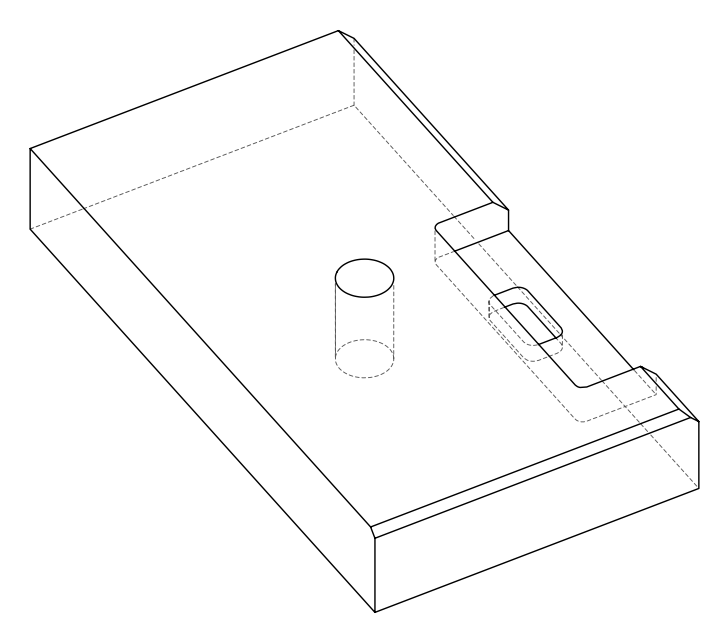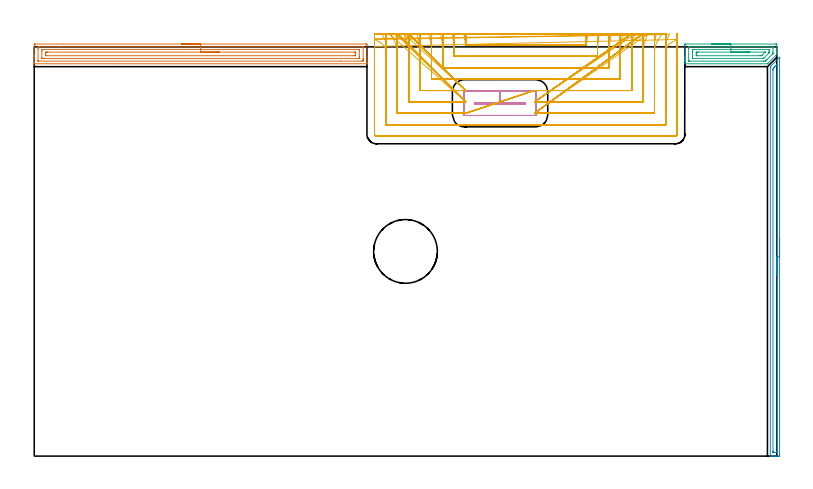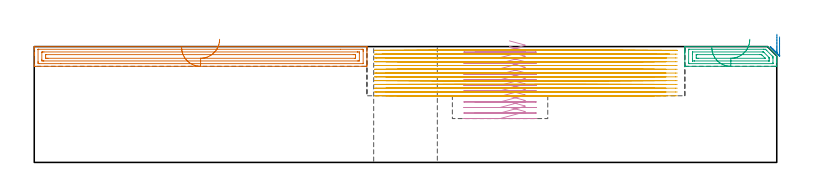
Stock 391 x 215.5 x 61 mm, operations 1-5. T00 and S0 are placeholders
(PLAN: 6 operations, 3 tool changes, 97.4 min)
(1 AREA_MILL | FG_CHAMFER_SURFACE | UGT0205_001 | 5.84 min | 9815 mm3)
(2 AREA_MILL_1 | FG_CHAMFER_SURFACE_1 | UGT0205_001 | 3.51 min | 2549 mm3)
(3 AREA_MILL_2 | FG_CHAMFER_SURFACE_2 | UGT0205_001 | 1.75 min | 2866 mm3)
(4 MILL_RECTANGULAR_POCKET | POCKET_RECTANGULAR_STRAIGHT | UGT0201_130 | Follow Part, ap 3, ae 75% | 5.43 min | 45859 mm3)
(5 MILL_SLOT | SLOT_PARTIAL_RECTANGULAR | NXT0201_009 | Follow Part, ap 2, ae 75% | 79.18 min | 188894 mm3)
(6 MILL_THROUGH_HOLE_FROM_SOLID_MATERIAL | STEP1HOLE | UGT0201_018 | Circular | 1.73 min | 53775 mm3)
(TOOL UGT0205_001 | Chamfer Mill 20 x 3 x 45 deg. | D20 FL50 Z2)
(TOOL UGT0201_130 | Carbide End Mill 12.0 | D12 FL15 Z4)
(TOOL NXT0201_009 | ENDMILL 8mm [2P460-0800-NA 1630] | D8 FL26 Z6)
(TOOL UGT0201_018 | End mill 30 mm | D30 FL50 Z4)
(OP 1 AREA_MILL)
G17 G21 G94 G90
T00 M6
G54
G17 G0 G90 X77.6 Y217. S1061 M3
G43 Z71. H0
Z60.6
G94 G1 X77.638 Z59.728 F250.
X77.752 Z58.864
X77.941 Z58.012
X78.203 Z57.18
X78.537 Z56.374
X78.94 Z55.6
X79.408 Z54.864
X79.94 Z54.172
X80.529 Z53.529
X81.172 Z52.94
X81.864 Z52.408
X82.6 Z51.94
X83.374 Z51.537
X84.18 Z51.203
X85.012 Z50.941
X85.864 Z50.752
X86.728 Z50.638
X87.6 Z50.6
X174.597 Y216.999 Z50.601
X174.981 Y216.997 Z50.602
X175.19 Y216.992 Z50.605
X175.195 Y216.62 Z50.977
X175.2 Y216.028 Z51.57
Y210.485 Z57.109
Y209.041 Z58.556
Y207.856 Z59.738
Y207.24 Z60.359
Y206.867 Z60.732
X175.198 Y206.732 Z60.861
X175.19 Y206.602 Z60.988
X175.043 Y206.6 Z61.
X0.157
X0.01 Y206.602 Z60.988
X0.002 Y206.732 Z60.861
X0. Y206.867 Z60.732
Y207.24 Z60.359
Y207.856 Z59.738
Y209.917 Z57.68
Y210.485 Z57.109
Y211.078 Z56.518
Y216.336 Z51.261
X0.003 Y216.62 Z50.977
X0.01 Y216.992 Z50.605
X0.219 Y216.997 Z50.602
X0.603 Y217. Z50.6
X87.6
Y215.586 Z52.014
X172.812 Y215.585 Z52.015
X172.975 Y215.584 Z52.016
X173.157 Y215.579 Z52.021
X173.191 Y215.576 Z52.024
X173.195 Y215.551 Z52.049
X173.197 Y215.524 Z52.076
X173.2 Y215.363 Z52.237
Y209.229 Z58.371
X173.196 Y208.733 Z58.867
X173.191 Y208.361 Z59.239
X173.169 Y208.021 Z59.579
X172.812 Y208.016 Z59.584
X172.651 Y208.015 Z59.585
X161.219 Y208.014 Z59.586
X2.388 Y208.015 Z59.585
X2.225 Y208.016 Z59.584
X2.044 Y208.021 Z59.579
X2.009 Y208.024 Z59.576
X2.005 Y208.049 Z59.551
X2.003 Y208.076 Z59.524
X2. Y208.237 Z59.363
Y214.371 Z53.229
X2.004 Y214.867 Z52.733
X2.009 Y215.239 Z52.361
X2.031 Y215.579 Z52.021
X2.388 Y215.583 Z52.017
X2.549 Y215.585 Z52.015
X13.96 Y215.586 Z52.014
X87.6
Y214.172 Z53.428
X170.136 Y214.171 Z53.429
X170.848 Y214.168 Z53.432
X171.028 Y214.164 Z53.436
X171.19 Y214.153 Z53.447
X171.195 Y213.991 Z53.609
X171.199 Y213.823 Z53.777
X171.2 Y210.317 Z57.283
X171.195 Y209.609 Z57.991
X171.193 Y209.447 Z58.153
X171.028 Y209.435 Z58.165
X170.318 Y209.43 Z58.17
X170.136 Y209.429 Z58.171
X5.064
X4.352 Y209.432 Z58.168
X4.172 Y209.435 Z58.165
X4.01 Y209.447 Z58.153
X4.005 Y209.609 Z57.991
X4.001 Y209.777 Z57.823
X4. Y213.283 Z54.317
X4.005 Y213.991 Z53.609
X4.007 Y214.153 Z53.447
X4.172 Y214.165 Z53.435
X4.882 Y214.17 Z53.43
X5.064 Y214.171 Z53.429
X87.6 Y214.172 Z53.428
Y212.757 Z54.843
X168.715
X169.072 Y212.753 Z54.847
X169.137 Y212.75 Z54.85
X169.19 Y212.74 Z54.86
X169.2 Y212.238 Z55.362
Y211.404 Z56.196
X169.199 Y211.362 Z56.238
X169.191 Y210.945 Z56.655
X169.187 Y210.849 Z56.751
X169.056 Y210.846 Z56.754
X168.878 Y210.844 Z56.756
X168.351 Y210.843 Z56.757
X167.987
X6.484
X6.129 Y210.847 Z56.753
X6.063 Y210.85 Z56.75
X6.01 Y210.86 Z56.74
X6. Y211.362 Z56.238
Y212.195 Z55.405
X6.001 Y212.238 Z55.362
X6.009 Y212.655 Z54.945
X6.013 Y212.75 Z54.85
X6.144 Y212.754 Z54.846
X6.322 Y212.756 Z54.844
X6.849 Y212.757 Z54.843
X7.213
X87.6
X88.472 Z54.881
X89.336 Z54.995
X90.188 Z55.183
X91.02 Z55.446
X91.826 Z55.78
X92.6 Z56.182
X93.336 Z56.651
X94.028 Z57.182
X94.671 Z57.772
X95.26 Z58.415
X95.792 Z59.107
X96.26 Z59.843
X96.663 Z60.616
X96.997 Z61.422
X97.259 Z62.254
X97.448 Z63.106
X97.562 Z63.971
X97.6 Z64.843
G0 Z71.
M5
M2
(OP 2 AREA_MILL_1)
G17 G21 G94 G90
T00 M6
G54
G17 G0 G90 X392.5 Y115. S1061 M3
G43 Z71. H0
Z66.1
G94 G1 Y114.962 Z65.228 F250.
Y114.848 Z64.364
Y114.659 Z63.512
Y114.397 Z62.68
Y114.063 Z61.874
Y113.66 Z61.1
Y113.192 Z60.364
Y112.661 Z59.672
Y112.071 Z59.029
Y111.428 Z58.44
Y110.736 Z57.909
Y110. Z57.44
Y109.226 Z57.037
Y108.42 Z56.703
Y107.588 Z56.441
Y106.737 Z56.252
Y105.872 Z56.138
Y105. Z56.1
X392.499 Y0.603 Z56.101
X392.497 Y0.321
X392.493 Y0.01 Z56.102
X392.223 Y0. Z56.373
X391.941 Z56.655
X391.354 Z57.241
X390.79 Z57.807
X390.484 Z58.112
X389.921 Z58.676
X389.615 Z58.98
X389.004 Z59.595
X388.489 Z60.111
X387.877 Z60.722
X387.795 Z60.804
X387.697 Y0.001 Z60.895
X387.654 Y0.004 Z60.937
X387.602 Y0.01 Z60.988
X387.6 Y0.157 Z61.
Y204.936
X387.603 Y205.095 Z60.989
X387.664 Y205.162 Z60.933
X387.871 Y205.371 Z60.729
X392.382 Y209.884 Z56.214
X392.462 Y209.966 Z56.129
X392.491 Y209.984 Z56.099
X392.493 Y209.982 Z56.098
X392.496 Y209.971 Z56.096
X392.498 Y209.914 Z56.098
X392.499 Y209.843 Z56.099
X392.5 Y209.682 Z56.1
Y105.
X391.086 Z57.514
X391.085 Y2.663 Z57.515
X391.084 Y2.388 Z57.516
X391.08 Y2.079 Z57.52
X391.079 Y2.012 Z57.521
X390.988 Y2.007 Z57.612
X390.86 Y2.002 Z57.74
X389.615 Y2. Z58.985
X389.122 Y2.002 Z59.478
X389.037 Y2.008 Z59.563
X389.022 Y2.01 Z59.578
X389.02 Y2.038 Z59.58
X389.016 Y2.11 Z59.584
X389.015 Y2.388 Z59.585
Y203.151
X389.018 Y203.764 Z59.582
X389.021 Y204.043 Z59.579
X389.314 Y204.353 Z59.286
X389.615 Y204.664 Z58.985
X389.749 Y204.799 Z58.851
X389.885 Y204.936 Z58.715
X390.629 Y205.68 Z57.971
X390.778 Y205.828 Z57.822
X390.881 Y205.929 Z57.719
X391.075 Y206.114 Z57.525
X391.079 Y206.115 Z57.521
X391.082 Y206.107 Z57.518
X391.085 Y205.828 Z57.515
Y205.621
X391.086 Y105. Z57.514
Y104.129 Z57.552
Y103.264 Z57.666
Y102.412 Z57.855
Y101.58 Z58.117
Y100.774 Z58.451
Y100. Z58.854
Y99.264 Z59.323
Y98.572 Z59.854
Y97.929 Z60.443
Y97.34 Z61.086
Y96.809 Z61.779
Y96.34 Z62.514
Y95.937 Z63.288
Y95.603 Z64.094
Y95.341 Z64.926
Y95.152 Z65.778
Y95.038 Z66.643
Y95. Z67.514
G0 Z71.
M5
M2
(OP 3 AREA_MILL_2)
G17 G21 G94 G90
T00 M6
G54
G17 G0 G90 X356.8 Y217. S1061 M3
G43 Z71. H0
Z60.6
G94 G1 X356.838 Z59.728 F250.
X356.952 Z58.863
X357.141 Z58.012
X357.403 Z57.18
X357.737 Z56.374
X358.14 Z55.6
X358.608 Z54.864
X359.14 Z54.172
X359.729 Z53.529
X360.372 Z52.94
X361.064 Z52.408
X361.8 Z51.94
X362.574 Z51.537
X363.38 Z51.203
X364.212 Z50.941
X365.064 Z50.752
X365.928 Z50.638
X366.8 Z50.6
X390.414
X390.796 Y216.996 Z50.601
X390.99 Y216.991 Z50.604
X391. Y216.62 Z50.975
Y214.867 Z52.726
Y214.268 Z53.329
Y213.991 Z53.605
Y213.391 Z54.205
Y213.115 Z54.481
Y212.561 Z55.038
Y211.915 Z55.684
X390.999 Y211.674 Z55.921
X390.99 Y211.488 Z56.108
X390.868 Y211.368 Z56.231
X386.404 Y206.903 Z60.695
X386.191 Y206.691 Z60.906
X386.095 Y206.603 Z60.989
X385.958 Y206.6 Z61.
X342.741
X342.61 Y206.602 Z60.989
X342.602 Y206.718 Z60.874
X342.6 Y206.84 Z60.759
Y207.856 Z59.743
Y208.179 Z59.42
Y208.733 Z58.863
Y209.01 Z58.587
Y209.609 Z57.988
Y209.886 Z57.711
Y210.485 Z57.109
Y216.32 Z51.277
X342.603 Y216.62 Z50.977
X342.61 Y216.992 Z50.605
X342.803 Y216.996 Z50.602
X343.186 Y217. Z50.6
X366.8
Y215.586 Z52.014
X388.632 Y215.585 Z52.015
X388.794 Y215.584 Z52.016
X388.965 Y215.579 Z52.021
X388.991 Y215.571 Z52.029
X388.996 Y215.55 Z52.05
X388.998 Y215.527 Z52.073
X389. Y215.381 Z52.219
Y214.867 Z52.733
Y212.752 Z54.848
X388.997 Y212.238 Z55.362
X388.994 Y212.057 Z55.543
X388.99 Y211.968 Z55.632
X388.957 Y211.918 Z55.682
X388.632 Y211.582 Z56.018
X385.783 Y208.733 Z58.867
X385.427 Y208.379 Z59.221
X385.067 Y208.024 Z59.576
X384.901 Y208.02 Z59.58
X384.176 Y208.015 Z59.585
X384.016 Y208.014 Z59.586
X344.968 Y208.015 Z59.585
X344.806 Y208.016 Z59.584
X344.635 Y208.021 Z59.579
X344.609 Y208.029 Z59.571
X344.604 Y208.05 Z59.55
X344.602 Y208.073 Z59.527
X344.6 Y208.219 Z59.381
X344.601 Y214.867 Z52.733
X344.603 Y215.227 Z52.373
X344.613 Y215.579 Z52.021
X344.968 Y215.584 Z52.016
X345.13 Y215.585 Z52.015
X366.8 Y215.586 Z52.014
Y214.172 Z53.428
X386.849 Y214.171 Z53.429
X386.911 Y214.17 Z53.43
X386.959 Y214.168 Z53.432
X386.984 Y214.165 Z53.435
X386.99 Y214.138 Z53.462
X386.996 Y213.991 Z53.609
X386.999 Y213.843 Z53.757
X387. Y213.115 Z54.485
Y212.967 Z54.633
X386.997 Y212.818 Z54.782
X386.99 Y212.522 Z55.078
X386.978 Y212.389 Z55.211
X386.942 Y212.348 Z55.252
X386.849 Y212.249 Z55.351
X384.21 Y209.609 Z57.991
X384.176 Y209.575 Z58.025
X384.077 Y209.483 Z58.117
X384.035 Y209.446 Z58.154
X383.997 Y209.435 Z58.165
X383.822 Y209.432 Z58.168
X383.468 Y209.429 Z58.171
X346.751
X346.689 Y209.43 Z58.17
X346.641 Y209.432 Z58.168
X346.616 Y209.435 Z58.165
X346.61 Y209.462 Z58.138
X346.604 Y209.609 Z57.991
X346.601 Y209.757 Z57.843
X346.6 Y210.485 Z57.115
Y213.263 Z54.337
X346.604 Y213.991 Z53.609
X346.607 Y214.132 Z53.468
X346.621 Y214.165 Z53.435
X346.659 Y214.167 Z53.433
X346.751 Y214.169 Z53.431
X347.458 Y214.172 Z53.428
X347.642
X366.8
Y212.757 Z54.843
X384.721
X384.806 Y212.756 Z54.844
X384.859 Y212.753 Z54.847
X384.887 Y212.751 Z54.849
X384.879 Y212.739 Z54.861
X384.818 Y212.672 Z54.928
X384.725 Y212.575 Z55.025
X383.4 Y211.249 Z56.351
X383.285 Y211.135 Z56.465
X383.061 Y210.918 Z56.682
X382.999 Y210.86 Z56.74
X382.915 Y210.849 Z56.751
X382.394 Y210.845 Z56.755
X382.03 Y210.843 Z56.757
X349.06
X348.715 Y210.845 Z56.755
X348.646 Y210.847 Z56.753
X348.62 Y210.849 Z56.751
X348.61 Y210.873 Z56.727
X348.607 Y210.957 Z56.643
X348.6 Y211.295 Z56.305
X348.601 Y212.238 Z55.362
X348.607 Y212.643 Z54.957
X348.61 Y212.738 Z54.862
X348.721 Y212.75 Z54.85
X348.9 Y212.753 Z54.847
X349.424 Y212.756 Z54.844
X349.787 Y212.757 Z54.843
X366.8
X367.672 Z54.881
X368.536 Z54.995
X369.388 Z55.183
X370.22 Z55.446
X371.026 Z55.78
X371.8 Z56.182
X372.536 Z56.651
X373.228 Z57.182
X373.871 Z57.772
X374.46 Z58.415
X374.992 Z59.107
X375.46 Z59.843
X375.863 Z60.616
X376.197 Z61.422
X376.459 Z62.254
X376.648 Z63.106
X376.762 Z63.971
X376.8 Z64.843
G0 Z71.
M5
M2
(OP 4 MILL_RECTANGULAR_POCKET)
G17 G21 G94 G90
T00 M6
G54
G17 G0 G90 X250.224 Y185.4 S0 M3
G43 Z71. H0
Z64.
G94 G1 X258.4 Z61.809 F250.
Y186.2 Z61.595
X245.3 Z58.085
X232.2 F500.
Y185.4
X258.4
Y186.2
X245.3
Y192.2
X226.6
G3 X226.2 Y191.8 R0.4
G1 Y179.8
G3 X226.6 Y179.4 R0.4
G1 X264.
G3 X264.4 Y179.8 R0.4
G1 Y191.8
G3 X264. Y192.2 R0.4
G1 X245.3
X244.3
G0 X250.224 Y185.4 Z61.085
G1 X258.4 Z58.894 F250.
Y186.2 Z58.679
X245.3 Z55.169
X232.2 F500.
Y185.4
X258.4
Y186.2
X245.3
Y192.2
X226.6
G3 X226.2 Y191.8 R0.4
G1 Y179.8
G3 X226.6 Y179.4 R0.4
G1 X264.
G3 X264.4 Y179.8 R0.4
G1 Y191.8
G3 X264. Y192.2 R0.4
G1 X245.3
X244.3
G0 X250.224 Y185.4 Z58.169
G1 X258.4 Z55.978 F250.
Y186.2 Z55.764
X245.3 Z52.254
X232.2 F500.
Y185.4
X258.4
Y186.2
X245.3
Y192.2
X226.6
G3 X226.2 Y191.8 R0.4
G1 Y179.8
G3 X226.6 Y179.4 R0.4
G1 X264.
G3 X264.4 Y179.8 R0.4
G1 Y191.8
G3 X264. Y192.2 R0.4
G1 X245.3
X244.3
G0 X250.224 Y185.4 Z55.254
G1 X258.4 Z53.063 F250.
Y186.2 Z52.849
X245.3 Z49.338
X232.2 F500.
Y185.4
X258.4
Y186.2
X245.3
Y192.2
X226.6
G3 X226.2 Y191.8 R0.4
G1 Y179.8
G3 X226.6 Y179.4 R0.4
G1 X264.
G3 X264.4 Y179.8 R0.4
G1 Y191.8
G3 X264. Y192.2 R0.4
G1 X245.3
X244.3
G0 X250.224 Y185.4 Z52.338
G1 X258.4 Z50.148 F250.
Y186.2 Z49.933
X245.3 Z46.423
X232.2 F500.
Y185.4
X258.4
Y186.2
X245.3
Y192.2
X226.6
G3 X226.2 Y191.8 R0.4
G1 Y179.8
G3 X226.6 Y179.4 R0.4
G1 X264.
G3 X264.4 Y179.8 R0.4
G1 Y191.8
G3 X264. Y192.2 R0.4
G1 X245.3
X244.3
G0 X250.224 Y185.4 Z49.423
G1 X258.4 Z47.232 F250.
Y186.2 Z47.018
X245.3 Z43.508
X232.2 F500.
Y185.4
X258.4
Y186.2
X245.3
Y192.2
X226.6
G3 X226.2 Y191.8 R0.4
G1 Y179.8
G3 X226.6 Y179.4 R0.4
G1 X264.
G3 X264.4 Y179.8 R0.4
G1 Y191.8
G3 X264. Y192.2 R0.4
G1 X245.3
X244.3
G0 X250.224 Y185.4 Z46.508
G1 X258.4 Z44.317 F250.
Y186.2 Z44.102
X245.3 Z40.592
X232.2 F500.
Y185.4
X258.4
Y186.2
X245.3
Y192.2
X226.6
G3 X226.2 Y191.8 R0.4
G1 Y179.8
G3 X226.6 Y179.4 R0.4
G1 X264.
G3 X264.4 Y179.8 R0.4
G1 Y191.8
G3 X264. Y192.2 R0.4
G1 X245.3
X244.3
G0 X250.224 Y185.4 Z43.592
G1 X258.4 Z41.401 F250.
Y186.2 Z41.187
X245.3 Z37.677
X232.2 F500.
Y185.4
X258.4
Y186.2
X245.3
Y192.2
X226.6
G3 X226.2 Y191.8 R0.4
G1 Y179.8
G3 X226.6 Y179.4 R0.4
G1 X264.
G3 X264.4 Y179.8 R0.4
G1 Y191.8
G3 X264. Y192.2 R0.4
G1 X245.3
X244.3
G0 X250.224 Y185.4 Z40.677
G1 X258.4 Z38.486 F250.
Y186.2 Z38.272
X245.3 Z34.762
X232.2 F500.
Y185.4
X258.4
Y186.2
X245.3
Y192.2
X226.6
G3 X226.2 Y191.8 R0.4
G1 Y179.8
G3 X226.6 Y179.4 R0.4
G1 X264.
G3 X264.4 Y179.8 R0.4
G1 Y191.8
G3 X264. Y192.2 R0.4
G1 X245.3
X244.3
G0 X250.224 Y185.4 Z37.762
G1 X258.4 Z35.571 F250.
Y186.2 Z35.356
X245.3 Z31.846
X232.2 F500.
Y185.4
X258.4
Y186.2
X245.3
Y192.2
X226.6
G3 X226.2 Y191.8 R0.4
G1 Y179.8
G3 X226.6 Y179.4 R0.4
G1 X264.
G3 X264.4 Y179.8 R0.4
G1 Y191.8
G3 X264. Y192.2 R0.4
G1 X245.3
X244.3
G0 X250.224 Y185.4 Z34.846
G1 X258.4 Z32.655 F250.
Y186.2 Z32.441
X245.3 Z28.931
X232.2 F500.
Y185.4
X258.4
Y186.2
X245.3
Y192.2
X226.6
G3 X226.2 Y191.8 R0.4
G1 Y179.8
G3 X226.6 Y179.4 R0.4
G1 X264.
G3 X264.4 Y179.8 R0.4
G1 Y191.8
G3 X264. Y192.2 R0.4
G1 X245.3
X244.3
G0 X250.224 Y185.4 Z31.931
G1 X258.4 Z29.74 F250.
Y186.2 Z29.526
X245.3 Z26.015
X232.2 F500.
Y185.4
X258.4
Y186.2
X245.3
Y192.2
X226.6
G3 X226.2 Y191.8 R0.4
G1 Y179.8
G3 X226.6 Y179.4 R0.4
G1 X264.
G3 X264.4 Y179.8 R0.4
G1 Y191.8
G3 X264. Y192.2 R0.4
G1 X245.3
X244.3
G0 X250.224 Y185.4 Z29.015
G1 X258.4 Z26.824 F250.
Y186.2 Z26.61
X245.3 Z23.1
X232.2 F500.
Y185.4
X258.4
Y186.2
X245.3
Y192.2
X226.6
G3 X226.2 Y191.8 R0.4
G1 Y179.8
G3 X226.6 Y179.4 R0.4
G1 X264.
G3 X264.4 Y179.8 R0.4
G1 Y191.8
G3 X264. Y192.2 R0.4
G1 X245.3
X244.3
G0 Z71.
M5
M2
(OP 5 MILL_SLOT)
G17 G21 G94 G90
T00 M6
G54
G17 G0 G90 X226.29 Y222.47 S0 M3
G43 Z71. H1
Z59.008
G94 G1 X226.715 Y219.5 F250.
G2 X227.049 Y216.5 R48. F500.
G1 X290.751
G2 X291.085 Y219.5 R48.
G1 X291.511 Y222.47 F250.
X220.159 Y222.46
X220.645 Y219.5
G2 X221.2 Y212.696 R42. F500.
G1 Y210.5
X296.6
Y212.69
G2 X297.156 Y219.5 R42.
G1 X297.642 Y222.46 F250.
X213.984 Y222.446
X214.551 Y219.5
G2 X215.2 Y212.696 R36. F500.
G1 Y204.5
X302.6
Y212.69
G2 X303.25 Y219.5 R36.
G1 X303.817 Y222.446 F250.
X207.738 Y222.422
X208.418 Y219.5
G2 X209.2 Y212.696 R30. F500.
G1 Y198.5
X308.6
Y212.69
G2 X309.383 Y219.5 R30.
G1 X310.064 Y222.422 F250.
X201.365 Y222.377
X202.215 Y219.5
G2 X203.2 Y212.696 R24. F500.
G1 Y192.5
X224.319
X227.319 F250.
X194.731 Y222.277 F500.
X195.865 Y219.5 F250.
G2 X197.2 Y212.696 R18. F500.
G1 Y186.5
X224.2
X227.2 F250.
X187.384 Y221.971 F500.
X189.085 Y219.5 F250.
G2 X191.2 Y212.696 R12. F500.
G1 Y180.5
X224.2
X227.2 F250.
X263.278 Y192.5 F500.
X266.278 F250.
X314.6 F500.
Y212.69
G2 X315.586 Y219.5 R24.
G1 X316.438 Y222.377 F250.
X263.4 Y186.5 F500.
X266.4 F250.
X320.6 F500.
Y212.69
G2 X321.938 Y219.5 R18.
G1 X323.073 Y222.277 F250.
X263.4 Y180.5 F500.
X266.4 F250.
X326.6 F500.
Y212.69
G2 X328.719 Y219.5 R12.
G1 X330.422 Y221.97 F250.
X179.247 Y219.404 F500.
X181.921 Y218.044 F250.
G2 X185.2 Y212.696 R6. F500.
G1 Y174.5
X332.6
Y212.69
G2 X335.882 Y218.04 R6.
G1 X338.557 Y219.398 F250.
X179.2 Y215.696 F500.
Y212.696 F250.
Y169.4 F500.
G3 X180.1 Y168.5 R0.9
G1 X337.7
G3 X338.6 Y169.4 R0.9
G1 Y212.69
Y215.69 F250.
G0 Z71.
X226.956 Y222.495
Z57.015
G1 X227.125 Y219.5
G2 X227.2 Y216.5 R48. F500.
G1 X290.6
G2 X290.673 Y219.5 R48.
G1 X290.84 Y222.495 F250.
X220.92 Y222.494
X221.113 Y219.5
G2 X221.2 Y216.795 R42. F500.
G1 Y210.5
X296.6
Y216.829
G2 X296.685 Y219.5 R42.
G1 X296.876 Y222.494 F250.
X214.873 Y222.492
X215.098 Y219.5
G2 X215.2 Y216.795 R36. F500.
G1 Y204.5
X302.6
Y216.829
G2 X302.699 Y219.5 R36.
G1 X302.922 Y222.492 F250.
X208.807 Y222.488
X209.078 Y219.5
G2 X209.2 Y216.795 R30. F500.
G1 Y198.5
X308.6
Y216.829
G2 X308.719 Y219.5 R30.
G1 X308.986 Y222.488 F250.
X202.709 Y222.481
X203.047 Y219.5
G2 X203.2 Y216.795 R24. F500.
G1 Y192.5
X224.319
X227.319 F250.
X196.545 Y222.466 F500.
X196.996 Y219.5 F250.
G2 X197.2 Y216.795 R18. F500.
G1 Y186.5
X224.2
X227.2 F250.
X190.215 Y222.423 F500.
X190.891 Y219.5 F250.
G2 X191.2 Y216.795 R12. F500.
G1 Y180.5
X224.2
X227.2 F250.
X263.278 Y192.5 F500.
X266.278 F250.
X314.6 F500.
Y216.829
G2 X314.749 Y219.5 R24.
G1 X315.083 Y222.481 F250.
X263.4 Y186.5 F500.
X266.4 F250.
X320.6 F500.
Y216.829
G2 X320.799 Y219.5 R18.
G1 X321.245 Y222.467 F250.
X263.4 Y180.5 F500.
X266.4 F250.
X326.6 F500.
Y216.829
G2 X326.901 Y219.5 R12.
G1 X327.569 Y222.425 F250.
X183.204 Y222.178
X184.556 Y219.5
G2 X185.2 Y216.795 R6. F500.
G1 Y174.5
X332.6
Y216.829
G2 X333.227 Y219.5 R6.
G1 X334.563 Y222.186 F250.
X179.2 Y219.795
Y216.795
Y169.4 F500.
G3 X180.1 Y168.5 R0.9
G1 X337.7
G3 X338.6 Y169.4 R0.9
G1 Y216.829
Y219.829 F250.
G0 X227.174 Y222.5 Z55.023
G1 X227.198 Y219.5
G2 X227.2 Y219.108 R48. F500.
G1 Y216.5
X290.6
Y219.112
G2 X290.602 Y219.5 R48.
G1 X290.626 Y222.5 F250.
X221.17
X221.198 Y219.5
G2 X221.2 Y219.108 R42. F500.
G1 Y210.5
X296.6
Y219.112
G2 X296.602 Y219.5 R42.
G1 X296.63 Y222.5 F250.
X215.165
X215.198 Y219.5
G2 X215.2 Y219.108 R36. F500.
G1 Y204.5
X302.6
Y219.112
G2 X302.602 Y219.5 R36.
G1 X302.634 Y222.5 F250.
X209.158
X209.197 Y219.5
G2 X209.2 Y219.108 R30. F500.
G1 Y198.5
X308.6
Y219.112
G2 X308.603 Y219.5 R30.
G1 X308.641 Y222.5 F250.
X203.148
X203.197 Y219.5
G2 X203.2 Y219.108 R24. F500.
G1 Y192.5
X224.319
X227.319 F250.
X197.13 Y222.499 F500.
X197.196 Y219.5 F250.
G2 X197.2 Y219.108 R18. F500.
G1 Y186.5
X224.2
X227.2 F250.
X191.096 Y222.498 F500.
X191.194 Y219.5 F250.
G2 X191.2 Y219.108 R12. F500.
G1 Y180.5
X224.2
X227.2 F250.
X263.278 Y192.5 F500.
X266.278 F250.
X314.6 F500.
Y219.112
G2 X314.603 Y219.5 R24.
G1 X314.652 Y222.5 F250.
X263.4 Y186.5 F500.
X266.4 F250.
X320.6 F500.
Y219.112
G2 X320.604 Y219.5 R18.
G1 X320.669 Y222.499 F250.
X263.4 Y180.5 F500.
X266.4 F250.
X326.6 F500.
Y219.112
G2 X326.606 Y219.5 R12.
G1 X326.703 Y222.498 F250.
X184.991 Y222.494
X185.187 Y219.5
G2 X185.2 Y219.108 R6. F500.
G1 Y174.5
X332.6
Y219.112
G2 X332.613 Y219.5 R6.
G1 X332.807 Y222.494 F250.
X179.2 Y222.108
Y219.108
Y169.4 F500.
G3 X180.1 Y168.5 R0.9
G1 X337.7
G3 X338.6 Y169.4 R0.9
G1 Y219.112
Y222.112 F250.
G0 X227.2 Y222.5 Z53.031
G1 Y219.5
Y216.5 F500.
X290.6
Y219.5
Y222.5 F250.
X221.2
Y219.5
Y210.5 F500.
X296.6
Y219.5
Y222.5 F250.
X215.2
Y219.5
Y204.5 F500.
X302.6
Y219.5
Y222.5 F250.
X209.2
Y219.5
Y198.5 F500.
X308.6
Y219.5
Y222.5 F250.
X203.2
Y219.5
Y192.5 F500.
X224.319
X227.319 F250.
X197.2 Y222.5 F500.
Y219.5 F250.
Y186.5 F500.
X224.2
X227.2 F250.
X191.2 Y222.5 F500.
Y219.5 F250.
Y180.5 F500.
X224.2
X227.2 F250.
X263.278 Y192.5 F500.
X266.278 F250.
X314.6 F500.
Y219.5
Y222.5 F250.
X263.4 Y186.5 F500.
X266.4 F250.
X320.6 F500.
Y219.5
Y222.5 F250.
X263.4 Y180.5 F500.
X266.4 F250.
X326.6 F500.
Y219.5
Y222.5 F250.
X185.2
Y219.5
Y174.5 F500.
X332.6
Y219.5
Y222.5 F250.
X179.2
Y219.5
Y169.4 F500.
G3 X180.1 Y168.5 R0.9
G1 X337.7
G3 X338.6 Y169.4 R0.9
G1 Y219.5
Y222.5 F250.
G0 X227.2 Z51.038
G1 Y219.5
Y216.5 F500.
X290.6
Y219.5
Y222.5 F250.
X221.2
Y219.5
Y210.5 F500.
X296.6
Y219.5
Y222.5 F250.
X215.2
Y219.5
Y204.5 F500.
X302.6
Y219.5
Y222.5 F250.
X209.2
Y219.5
Y198.5 F500.
X308.6
Y219.5
Y222.5 F250.
X203.2
Y219.5
Y192.5 F500.
X224.319
X227.319 F250.
X197.2 Y222.5 F500.
Y219.5 F250.
Y186.5 F500.
X224.2
X227.2 F250.
X191.2 Y222.5 F500.
Y219.5 F250.
Y180.5 F500.
X224.2
X227.2 F250.
X263.278 Y192.5 F500.
X266.278 F250.
X314.6 F500.
Y219.5
Y222.5 F250.
X263.4 Y186.5 F500.
X266.4 F250.
X320.6 F500.
Y219.5
Y222.5 F250.
X263.4 Y180.5 F500.
X266.4 F250.
X326.6 F500.
Y219.5
Y222.5 F250.
X185.2
Y219.5
Y174.5 F500.
X332.6
Y219.5
Y222.5 F250.
X179.2
Y219.5
Y169.4 F500.
G3 X180.1 Y168.5 R0.9
G1 X337.7
G3 X338.6 Y169.4 R0.9
G1 Y219.5
Y222.5 F250.
G0 X227.2 Z49.046
G1 Y219.5
Y216.5 F500.
X290.6
Y219.5
Y222.5 F250.
X221.2
Y219.5
Y210.5 F500.
X296.6
Y219.5
Y222.5 F250.
X215.2
Y219.5
Y204.5 F500.
X302.6
Y219.5
Y222.5 F250.
X209.2
Y219.5
Y198.5 F500.
X308.6
Y219.5
Y222.5 F250.
X203.2
Y219.5
Y192.5 F500.
X224.319
X227.319 F250.
X197.2 Y222.5 F500.
Y219.5 F250.
Y186.5 F500.
X224.2
X227.2 F250.
X191.2 Y222.5 F500.
Y219.5 F250.
Y180.5 F500.
X224.2
X227.2 F250.
X263.278 Y192.5 F500.
X266.278 F250.
X314.6 F500.
Y219.5
Y222.5 F250.
X263.4 Y186.5 F500.
X266.4 F250.
X320.6 F500.
Y219.5
Y222.5 F250.
X263.4 Y180.5 F500.
X266.4 F250.
X326.6 F500.
Y219.5
Y222.5 F250.
X185.2
Y219.5
Y174.5 F500.
X332.6
Y219.5
Y222.5 F250.
X179.2
Y219.5
Y169.4 F500.
G3 X180.1 Y168.5 R0.9
G1 X337.7
G3 X338.6 Y169.4 R0.9
G1 Y219.5
Y222.5 F250.
G0 X227.2 Z47.054
G1 Y219.5
Y216.5 F500.
X290.6
Y219.5
Y222.5 F250.
X221.2
Y219.5
Y210.5 F500.
X296.6
Y219.5
Y222.5 F250.
X215.2
Y219.5
Y204.5 F500.
X302.6
Y219.5
Y222.5 F250.
X209.2
Y219.5
Y198.5 F500.
X308.6
Y219.5
Y222.5 F250.
X203.2
Y219.5
Y192.5 F500.
X224.319
X227.319 F250.
X197.2 Y222.5 F500.
Y219.5 F250.
Y186.5 F500.
X224.2
X227.2 F250.
X191.2 Y222.5 F500.
Y219.5 F250.
Y180.5 F500.
X224.2
X227.2 F250.
X263.278 Y192.5 F500.
X266.278 F250.
X314.6 F500.
Y219.5
Y222.5 F250.
X263.4 Y186.5 F500.
X266.4 F250.
X320.6 F500.
Y219.5
Y222.5 F250.
X263.4 Y180.5 F500.
X266.4 F250.
X326.6 F500.
Y219.5
Y222.5 F250.
X185.2
Y219.5
Y174.5 F500.
X332.6
Y219.5
Y222.5 F250.
X179.2
Y219.5
Y169.4 F500.
G3 X180.1 Y168.5 R0.9
G1 X337.7
G3 X338.6 Y169.4 R0.9
G1 Y219.5
Y222.5 F250.
G0 X227.2 Z45.062
G1 Y219.5
Y216.5 F500.
X290.6
Y219.5
Y222.5 F250.
X221.2
Y219.5
Y210.5 F500.
X296.6
Y219.5
Y222.5 F250.
X215.2
Y219.5
Y204.5 F500.
X302.6
Y219.5
Y222.5 F250.
X209.2
Y219.5
Y198.5 F500.
X308.6
Y219.5
Y222.5 F250.
X203.2
Y219.5
Y192.5 F500.
X224.319
X227.319 F250.
X197.2 Y222.5 F500.
Y219.5 F250.
Y186.5 F500.
X224.2
X227.2 F250.
X191.2 Y222.5 F500.
Y219.5 F250.
Y180.5 F500.
X224.2
X227.2 F250.
X263.278 Y192.5 F500.
X266.278 F250.
X314.6 F500.
Y219.5
Y222.5 F250.
X263.4 Y186.5 F500.
X266.4 F250.
X320.6 F500.
Y219.5
Y222.5 F250.
X263.4 Y180.5 F500.
X266.4 F250.
X326.6 F500.
Y219.5
Y222.5 F250.
X185.2
Y219.5
Y174.5 F500.
X332.6
Y219.5
Y222.5 F250.
X179.2
Y219.5
Y169.4 F500.
G3 X180.1 Y168.5 R0.9
G1 X337.7
G3 X338.6 Y169.4 R0.9
G1 Y219.5
Y222.5 F250.
G0 X227.2 Z43.069
G1 Y219.5
Y216.5 F500.
X290.6
Y219.5
Y222.5 F250.
X221.2
Y219.5
Y210.5 F500.
X296.6
Y219.5
Y222.5 F250.
X215.2
Y219.5
Y204.5 F500.
X302.6
Y219.5
Y222.5 F250.
X209.2
Y219.5
Y198.5 F500.
X308.6
Y219.5
Y222.5 F250.
X203.2
Y219.5
Y192.5 F500.
X224.319
X227.319 F250.
X197.2 Y222.5 F500.
Y219.5 F250.
Y186.5 F500.
X224.2
X227.2 F250.
X191.2 Y222.5 F500.
Y219.5 F250.
Y180.5 F500.
X224.2
X227.2 F250.
X263.278 Y192.5 F500.
X266.278 F250.
X314.6 F500.
Y219.5
Y222.5 F250.
X263.4 Y186.5 F500.
X266.4 F250.
X320.6 F500.
Y219.5
Y222.5 F250.
X263.4 Y180.5 F500.
X266.4 F250.
X326.6 F500.
Y219.5
Y222.5 F250.
X185.2
Y219.5
Y174.5 F500.
X332.6
Y219.5
Y222.5 F250.
X179.2
Y219.5
Y169.4 F500.
G3 X180.1 Y168.5 R0.9
G1 X337.7
G3 X338.6 Y169.4 R0.9
G1 Y219.5
Y222.5 F250.
G0 X227.2 Z41.077
G1 Y219.5
Y216.5 F500.
X290.6
Y219.5
Y222.5 F250.
X221.2
Y219.5
Y210.5 F500.
X296.6
Y219.5
Y222.5 F250.
X215.2
Y219.5
Y204.5 F500.
X302.6
Y219.5
Y222.5 F250.
X209.2
Y219.5
Y198.5 F500.
X308.6
Y219.5
Y222.5 F250.
X203.2
Y219.5
Y192.5 F500.
X224.319
X227.319 F250.
X197.2 Y222.5 F500.
Y219.5 F250.
Y186.5 F500.
X224.2
X227.2 F250.
X191.2 Y222.5 F500.
Y219.5 F250.
Y180.5 F500.
X224.2
X227.2 F250.
X263.278 Y192.5 F500.
X266.278 F250.
X314.6 F500.
Y219.5
Y222.5 F250.
X263.4 Y186.5 F500.
X266.4 F250.
X320.6 F500.
Y219.5
Y222.5 F250.
X263.4 Y180.5 F500.
X266.4 F250.
X326.6 F500.
Y219.5
Y222.5 F250.
X185.2
Y219.5
Y174.5 F500.
X332.6
Y219.5
Y222.5 F250.
X179.2
Y219.5
Y169.4 F500.
G3 X180.1 Y168.5 R0.9
G1 X337.7
G3 X338.6 Y169.4 R0.9
G1 Y219.5
Y222.5 F250.
G0 X227.2 Z39.085
G1 Y219.5
Y216.5 F500.
X290.6
Y219.5
Y222.5 F250.
X221.2
Y219.5
Y210.5 F500.
X296.6
Y219.5
Y222.5 F250.
X215.2
Y219.5
Y204.5 F500.
X302.6
Y219.5
Y222.5 F250.
X209.2
Y219.5
Y198.5 F500.
X308.6
Y219.5
Y222.5 F250.
X203.2
Y219.5
Y192.5 F500.
X224.319
X227.319 F250.
X197.2 Y222.5 F500.
Y219.5 F250.
Y186.5 F500.
X224.2
X227.2 F250.
X191.2 Y222.5 F500.
Y219.5 F250.
Y180.5 F500.
X224.2
X227.2 F250.
X263.278 Y192.5 F500.
X266.278 F250.
X314.6 F500.
Y219.5
Y222.5 F250.
X263.4 Y186.5 F500.
X266.4 F250.
X320.6 F500.
Y219.5
Y222.5 F250.
X263.4 Y180.5 F500.
X266.4 F250.
X326.6 F500.
Y219.5
Y222.5 F250.
X185.2
Y219.5
Y174.5 F500.
X332.6
Y219.5
Y222.5 F250.
X179.2
Y219.5
Y169.4 F500.
G3 X180.1 Y168.5 R0.9
G1 X337.7
G3 X338.6 Y169.4 R0.9
G1 Y219.5
Y222.5 F250.
G0 X227.2 Z37.092
G1 Y219.5
Y216.5 F500.
X290.6
Y219.5
Y222.5 F250.
X221.2
Y219.5
Y210.5 F500.
X296.6
Y219.5
Y222.5 F250.
X215.2
Y219.5
Y204.5 F500.
X302.6
Y219.5
Y222.5 F250.
X209.2
Y219.5
Y198.5 F500.
X308.6
Y219.5
Y222.5 F250.
X203.2
Y219.5
Y192.5 F500.
X224.319
X227.319 F250.
X197.2 Y222.5 F500.
Y219.5 F250.
Y186.5 F500.
X224.2
X227.2 F250.
X191.2 Y222.5 F500.
Y219.5 F250.
Y180.5 F500.
X224.2
X227.2 F250.
X263.278 Y192.5 F500.
X266.278 F250.
X314.6 F500.
Y219.5
Y222.5 F250.
X263.4 Y186.5 F500.
X266.4 F250.
X320.6 F500.
Y219.5
Y222.5 F250.
X263.4 Y180.5 F500.
X266.4 F250.
X326.6 F500.
Y219.5
Y222.5 F250.
X185.2
Y219.5
Y174.5 F500.
X332.6
Y219.5
Y222.5 F250.
X179.2
Y219.5
Y169.4 F500.
G3 X180.1 Y168.5 R0.9
G1 X337.7
G3 X338.6 Y169.4 R0.9
G1 Y219.5
Y222.5 F250.
G0 X227.2 Z35.1
G1 Y219.5
Y216.5 F500.
X290.6
Y219.5
Y222.5 F250.
X221.2
Y219.5
Y210.5 F500.
X296.6
Y219.5
Y222.5 F250.
X215.2
Y219.5
Y204.5 F500.
X302.6
Y219.5
Y222.5 F250.
X209.2
Y219.5
Y198.5 F500.
X308.6
Y219.5
Y222.5 F250.
X203.2
Y219.5
Y192.5 F500.
X224.319
X227.319 F250.
X197.2 Y222.5 F500.
Y219.5 F250.
Y186.5 F500.
X224.2
X227.2 F250.
X191.2 Y222.5 F500.
Y219.5 F250.
Y180.5 F500.
X224.2
X227.2 F250.
X263.278 Y192.5 F500.
X266.278 F250.
X314.6 F500.
Y219.5
Y222.5 F250.
X263.4 Y186.5 F500.
X266.4 F250.
X320.6 F500.
Y219.5
Y222.5 F250.
X263.4 Y180.5 F500.
X266.4 F250.
X326.6 F500.
Y219.5
Y222.5 F250.
X185.2
Y219.5
Y174.5 F500.
X332.6
Y219.5
Y222.5 F250.
X179.2
Y219.5
Y169.4 F500.
G3 X180.1 Y168.5 R0.9
G1 X337.7
G3 X338.6 Y169.4 R0.9
G1 Y219.5
Y222.5 F250.
G0 Z71.
M5
M2
